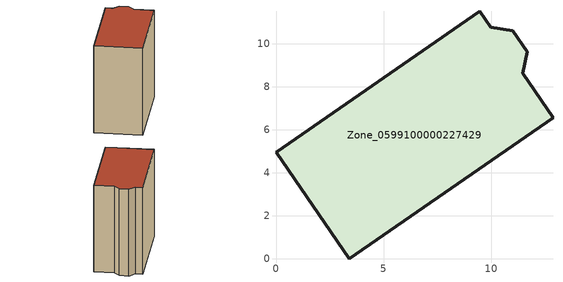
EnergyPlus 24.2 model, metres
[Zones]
Zone_0599100000227429
 floor ground (C_G): 12.88,6.56 3.41,0 0,4.95 9.47,11.51 9.99,10.76 11,10.61 11.68,9.62 11.46,8.62 z0
 wall outside (C_F): 11.46,8.62 11.68,9.62 11,10.61 9.99,10.76 9.47,11.51 0,4.95 3.41,0 12.88,6.56 11.46,8.62 z0:11.65
 roof outside (C_R): 3.41,0 12.88,6.56 11.46,8.62 11.68,9.62 11,10.61 9.99,10.76 9.47,11.51 0,4.95 z11.65
[BUILDING]
Pand.0599100000227429: North Axis=0; Terrain=City; Loads Convergence Tolerance Value=0.04; Temperature Convergence Tolerance Value=0.4; Solar Distribution=FullExterior; Maximum Number of Warmup Days=25; Minimum Number of Warmup Days=1
[Site:Location]
Rotterdam.The.Hague.AP_ZH_NLD Design_Conditions: Latitude=51.96; Longitude=4.45; Time Zone=1; Elevation=-4.5
[SITE:GROUNDTEMPERATURE:BUILDINGSURFACE]
18, 18, 18, 18, 18, 18, 18, 18, 18, 18, 18, 18
[MATERIAL] Thermal Absorptance=0.9; Solar Absorptance=0.7; Visible Absorptance=0.7
Name | Roughness | Thickness | Conductivity | Density | Specific Heat
G.TI.1946 | MediumSmooth | 0.15 | 1 | 540 | 1210
F.TI.1946 | Rough | 0.3 | 0.857143 | 1920 | 840
R.TI.1946 | MediumRough | 0.2 | 0.1 | 1500 | 1000
[CONSTRUCTION]
C_G: G.TI.1946
C_F: F.TI.1946
C_R: R.TI.1946
[ZONE]
Zone_0599100000227429: Type=1; Multiplier=1; Ceiling Height=Autocalculate; Volume=Autocalculate; Floor Area=autocalculate; Part of Total Floor Area=Yes
[ZONEINFILTRATION:DESIGNFLOWRATE]
Infil_Zone_0599100000227429: Zone or ZoneList or Space or SpaceList=Zone_0599100000227429; Schedule=AlwaysOn; Design Flow Rate Calculation Method=Flow/Area; Flow Rate per Floor Area=0.003; Constant Term Coefficient=1; Temperature Term Coefficient=0; Velocity Term Coefficient=0; Velocity Squared Term Coefficient=0
[HVACTEMPLATE:ZONE:IDEALLOADSAIRSYSTEM]
Zone_0599100000227429: Maximum Heating Supply Air Temperature=50; Minimum Cooling Supply Air Temperature=13; Maximum Heating Supply Air Humidity Ratio=0.0156; Minimum Cooling Supply Air Humidity Ratio=0.0077; Heating Limit=NoLimit; Cooling Limit=NoLimit; Dehumidification Control Type=ConstantSensibleHeatRatio; Cooling Sensible Heat Ratio=0.7; Dehumidification Setpoint=60; Humidification Control Type=None; Humidification Setpoint=30; Outdoor Air Method=None; Outdoor Air Flow Rate per Person=0.00944; Outdoor Air Flow Rate per Zone Floor Area=0; Outdoor Air Flow Rate per Zone=0; Demand Controlled Ventilation Type=None; Outdoor Air Economizer Type=NoEconomizer; Heat Recovery Type=None; Sensible Heat Recovery Effectiveness=0.7; Latent Heat Recovery Effectiveness=0.65
[ZONECONTROL:THERMOSTAT]
ThermostatControl_Zone_0599100000227429: Zone or ZoneList=Zone_0599100000227429; Control Type Schedule=DualSetpointControlType; Control 1=Thermostat_Zone_0599100000227429; Temperature Difference Between Cutout And Setpoint=0
[THERMOSTATSETPOINT:DUALSETPOINT]
Thermostat_Zone_0599100000227429: Heating Setpoint Temperature Schedule=HeatingSetpoint_Zone_0599100000227429; Cooling Setpoint Temperature Schedule=CoolingSetpoint_Zone_0599100000227429
[SCHEDULE:COMPACT]
HeatingSetpoint_Zone_0599100000227429: Through: 12/31, For: AllDays, Until: 24:00, 21
CoolingSetpoint_Zone_0599100000227429: Through: 12/31, For: AllDays, Until: 24:00, 24
DualSetpointControlType: Through: 12/31, For: AllDays, Until: 24:00, 4
AlwaysOn: Through: 12/31, For: AllDays, Until: 24:00, 1
